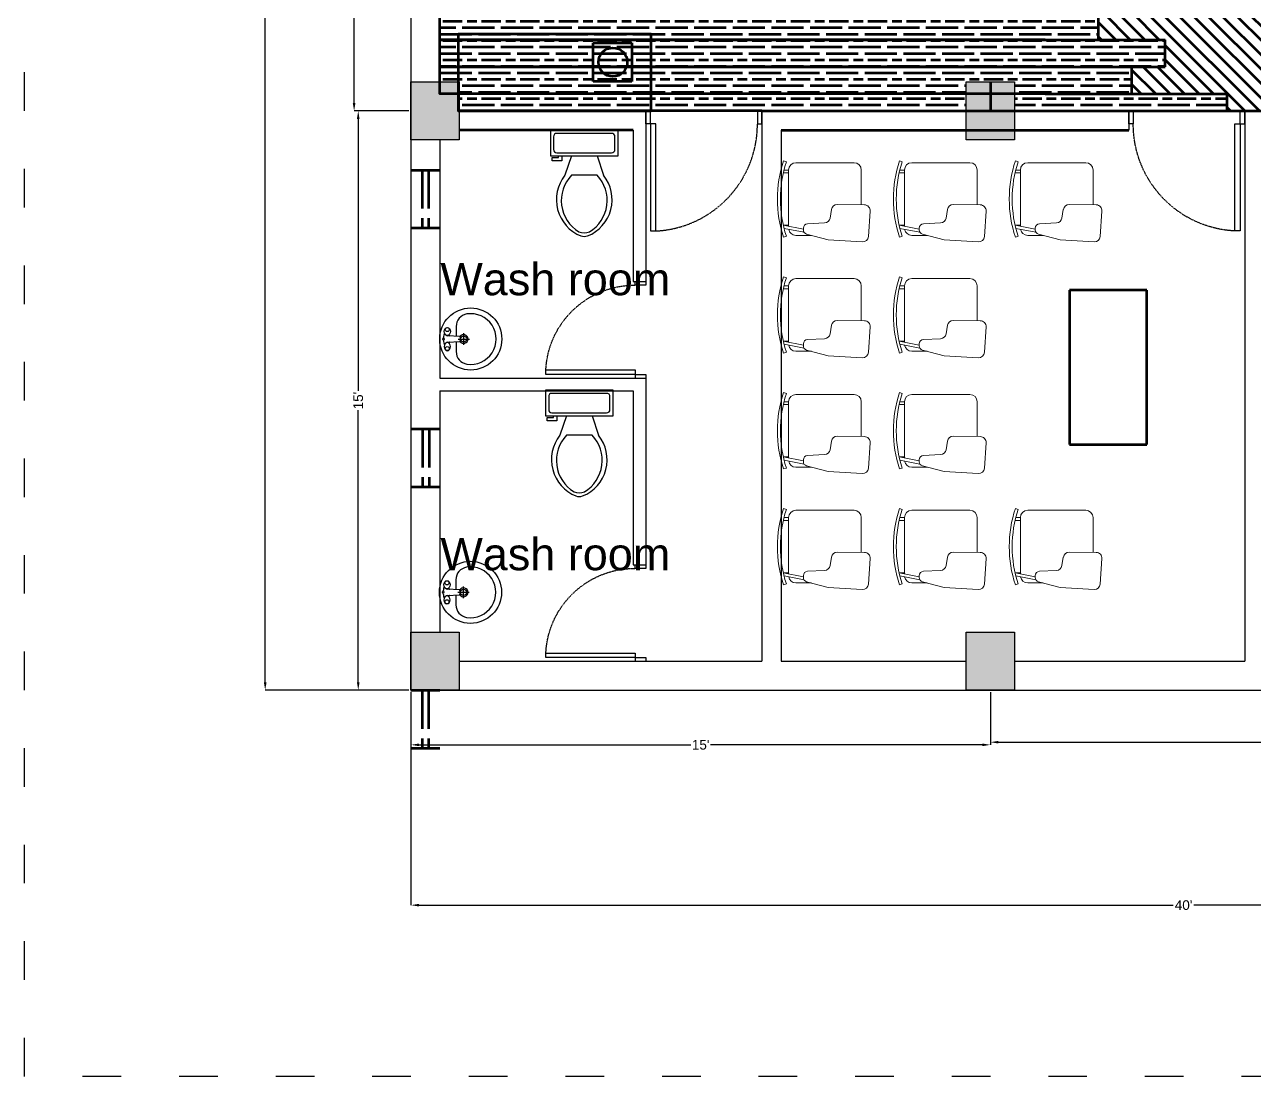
# Model space of a CAD drawing. Header units: inches. Extents: x 2702 to 16065, y 1501 to 3657.
# Drawn here: x 11638 to 12020, y 1858.2 to 2185.1 of the extents above; entities that cross this region are included whole.
import ezdxf

# ---------------------------------------------------------------- set-up
doc = ezdxf.new("R2010")
doc.units = ezdxf.units.IN
for name, pattern in [('ACAD_ISO02W100', [15, 12, -3]), ('ACAD_ISO03W100', [30, 12, -18]), ('HIDDEN4', [0.09375, 0.0625, -0.03125])]:
    doc.linetypes.add(name, pattern=pattern)
doc.layers.add('A-FURNITURE', color=255, linetype='Continuous', lineweight=5)
doc.layers.add('muebles', color=17, linetype='Continuous', lineweight=0)
for name, color, linetype in [('dimensions', 210, 'Continuous'), ('sanitary', 110, 'Continuous'), ('text', 10, 'Continuous')]:
    doc.layers.add(name, color=color, linetype=linetype)
doc.styles.get("Standard").update_dxf_attribs({"font": 'arial.ttf'})
doc.dimstyles.new('ISO-25', dxfattribs={"dimtxt": 3, "dimasz": 2.5, "dimexe": 0, "dimexo": 0.625, "dimtad": 0, "dimlunit": 4, "dimtxsty": 'Standard', "dimcen": 2.5, "dimadec": 0, "dimazin": 0, "dimtfac": 1, "dimtmove": 0, "dimatfit": 3, "dimfxl": 1, "dimarcsym": 0})

# ---------------------------------------------------------------- blocks, each defined once
blk = doc.blocks.new('*D103')
at = {"layer": 'Defpoints', "color": 0, "transparency": 16777216}
for p in [(11758.04, 1978.23), (12238.04, 1978.23), (12238.04, 1911.44)]:
    blk.add_point(p, dxfattribs=at)
at = {"layer": 'dimensions', "color": 0, "lineweight": -2, "transparency": 16777216}
for p, q in [((11758.04, 1977.61), (11758.04, 1911.44)), ((12238.04, 1977.61), (12238.04, 1911.44)), ((11760.54, 1911.44), (11994.81, 1911.44)), ((12235.54, 1911.44), (12001.27, 1911.44))]:
    blk.add_line(p, q, dxfattribs=at)
at = {"layer": 'dimensions', "color": 0, "transparency": 16777216}
for points in [[(11760.54, 1911.85), (11760.54, 1911.02), (11758.04, 1911.44)], [(12235.54, 1911.85), (12235.54, 1911.02), (12238.04, 1911.44)]]:
    blk.add_solid(points, dxfattribs=at)
at = {"layer": 'dimensions', "color": 0, "transparency": 16777216, "insert": (11998.04, 1911.44), "char_height": 3, "attachment_point": 5}
blk.add_mtext("40'", dxfattribs=at)
blk = doc.blocks.new('*D104')
at = {"layer": 'Defpoints', "color": 0, "transparency": 16777216}
for p in [(11758.04, 1978.23), (11938.04, 1978.23), (11938.04, 1961.26)]:
    blk.add_point(p, dxfattribs=at)
at = {"layer": 'dimensions', "color": 0, "lineweight": -2, "transparency": 16777216}
for p, q in [((11758.04, 1977.61), (11758.04, 1961.26)), ((11938.04, 1977.61), (11938.04, 1961.26)), ((11760.54, 1961.26), (11845.01, 1961.26)), ((11935.54, 1961.26), (11851.07, 1961.26))]:
    blk.add_line(p, q, dxfattribs=at)
at = {"layer": 'dimensions', "color": 0, "transparency": 16777216}
for points in [[(11760.54, 1961.68), (11760.54, 1960.85), (11758.04, 1961.26)], [(11935.54, 1961.68), (11935.54, 1960.85), (11938.04, 1961.26)]]:
    blk.add_solid(points, dxfattribs=at)
at = {"layer": 'dimensions', "color": 0, "transparency": 16777216, "insert": (11848.04, 1961.26), "char_height": 3, "attachment_point": 5}
blk.add_mtext("15'", dxfattribs=at)
blk = doc.blocks.new('*D105')
at = {"layer": 'Defpoints', "color": 0, "transparency": 16777216}
for p in [(11938.04, 1978.23), (12118.04, 1978.23), (12118.04, 1962.08)]:
    blk.add_point(p, dxfattribs=at)
at = {"layer": 'dimensions', "color": 0, "lineweight": -2, "transparency": 16777216}
for p, q in [((11938.04, 1977.61), (11938.04, 1962.08)), ((12118.04, 1977.61), (12118.04, 1962.08)), ((11940.54, 1962.08), (12025.01, 1962.08)), ((12115.54, 1962.08), (12031.07, 1962.08))]:
    blk.add_line(p, q, dxfattribs=at)
at = {"layer": 'dimensions', "color": 0, "transparency": 16777216}
for points in [[(11940.54, 1962.5), (11940.54, 1961.67), (11938.04, 1962.08)], [(12115.54, 1962.5), (12115.54, 1961.67), (12118.04, 1962.08)]]:
    blk.add_solid(points, dxfattribs=at)
at = {"layer": 'dimensions', "color": 0, "transparency": 16777216, "insert": (12028.04, 1962.08), "char_height": 3, "attachment_point": 5}
blk.add_mtext("15'", dxfattribs=at)
blk = doc.blocks.new('*D102')
at = {"layer": 'Defpoints', "color": 0, "transparency": 16777216}
for p in [(11712.78, 2878.23), (11758.04, 2878.23), (11758.04, 1978.23)]:
    blk.add_point(p, dxfattribs=at)
at = {"layer": 'dimensions', "color": 0, "lineweight": -2, "transparency": 16777216}
for p, q in [((11757.42, 2878.23), (11712.78, 2878.23)), ((11712.78, 2875.73), (11712.78, 2431.39)), ((11712.78, 1980.73), (11712.78, 2425.07)), ((11757.42, 1978.23), (11712.78, 1978.23))]:
    blk.add_line(p, q, dxfattribs=at)
at = {"layer": 'dimensions', "color": 0, "transparency": 16777216}
for points in [[(11712.37, 2875.73), (11713.2, 2875.73), (11712.78, 2878.23)], [(11712.37, 1980.73), (11713.2, 1980.73), (11712.78, 1978.23)]]:
    blk.add_solid(points, dxfattribs=at)
at = {"layer": 'dimensions', "color": 0, "lineweight": 100, "transparency": 16777216, "insert": (11712.78, 2428.23), "char_height": 3, "attachment_point": 5, "rotation": 90}
blk.add_mtext("75'", dxfattribs=at)
blk = doc.blocks.new('*D106')
at = {"layer": 'Defpoints', "color": 0, "transparency": 16777216}
for p in [(11741.68, 2158.23), (11758.04, 2158.23), (11758.04, 1978.23)]:
    blk.add_point(p, dxfattribs=at)
at = {"layer": 'dimensions', "color": 0, "lineweight": -2, "transparency": 16777216}
for p, q in [((11757.42, 2158.23), (11741.68, 2158.23)), ((11741.68, 2155.73), (11741.68, 2071.26)), ((11741.68, 1980.73), (11741.68, 2065.2)), ((11757.42, 1978.23), (11741.68, 1978.23))]:
    blk.add_line(p, q, dxfattribs=at)
at = {"layer": 'dimensions', "color": 0, "transparency": 16777216}
for points in [[(11741.26, 2155.73), (11742.09, 2155.73), (11741.68, 2158.23)], [(11741.26, 1980.73), (11742.09, 1980.73), (11741.68, 1978.23)]]:
    blk.add_solid(points, dxfattribs=at)
at = {"layer": 'dimensions', "color": 0, "lineweight": 100, "transparency": 16777216, "insert": (11741.68, 2068.23), "char_height": 3, "attachment_point": 5, "rotation": 90}
blk.add_mtext("15'", dxfattribs=at)
blk = doc.blocks.new('*D107')
at = {"layer": 'Defpoints', "color": 0, "transparency": 16777216}
for p in [(11740.4, 2338.23), (11758.04, 2338.23), (11758.04, 2158.23)]:
    blk.add_point(p, dxfattribs=at)
at = {"layer": 'dimensions', "color": 0, "lineweight": -2, "transparency": 16777216}
for p, q in [((11757.42, 2338.23), (11740.4, 2338.23)), ((11740.4, 2335.73), (11740.4, 2251.26)), ((11740.4, 2160.73), (11740.4, 2245.2)), ((11757.42, 2158.23), (11740.4, 2158.23))]:
    blk.add_line(p, q, dxfattribs=at)
at = {"layer": 'dimensions', "color": 0, "transparency": 16777216}
for points in [[(11739.98, 2335.73), (11740.81, 2335.73), (11740.4, 2338.23)], [(11739.98, 2160.73), (11740.81, 2160.73), (11740.4, 2158.23)]]:
    blk.add_solid(points, dxfattribs=at)
at = {"layer": 'dimensions', "color": 0, "lineweight": 100, "transparency": 16777216, "insert": (11740.4, 2248.23), "char_height": 3, "attachment_point": 5, "rotation": 90}
blk.add_mtext("15'", dxfattribs=at)
blk = doc.blocks.new('Toilet - top')
for p, q in [((9.5, -6), (9.5, -2)), ((-10, -8.5), (-8, -8.5)), ((-10, -9.5), (-10, -8.5)), ((-7, -9.5), (-10, -9.5)), ((-8, -8.5), (-8, -8)), ((-7, -8), (-7, -9.5)), ((-4, -8), (-6, -14)), ((4, -8), (6, -14)), ((4, -14), (-4, -14))]:
    blk.add_line(p, q)
blk.add_lwpolyline([(10.5, -8), (10.5, 0), (-10.5, 0), (-10.5, -8)], close=True)
for points in [[(-9.5, -2), (-9.5, -6)], [(8.5, -1), (-8.5, -1)], [(-8.5, -7), (8.5, -7)]]:
    blk.add_lwpolyline(points)
for centre, radius, start, end in [((-8.62, -1.88), 0.884, 81.8699, 188.1301), ((8.62, -1.88), 0.884, 351.8699, 98.1301), ((-8.62, -6.12), 0.884, 171.8699, 278.1301), ((8.62, -6.12), 0.884, 261.8699, 8.1301), ((3.52, -21.58), 12.17, 141.4691, 247.9714), ((4.2, -21.82), 11.33, 136.3677, 238.9468), ((-3.52, -21.58), 12.17, 292.0284, 38.5307), ((-4.2, -21.82), 11.33, 301.053, 43.6321), ((0, -27.88), 4, 245.7318, 294.2682), ((0, -29), 4, 254.8605, 285.1395)]:
    blk.add_arc(centre, radius, start, end)
blk = doc.blocks.new('silla-27')
at = {"layer": 'muebles', "color": 7, "lineweight": 0, "true_color": 0xffffff}
for p, q in [((88.3183, 38.1598), (88.3163, 37.9735)), ((88.5357, 38.1876), (88.361, 38.1993)), ((88.5592, 37.9111), (88.573, 38.1454)), ((88.3497, 37.9336), (88.4088, 37.9238)), ((88.52, 37.7624), (88.5592, 37.9111)), ((88.4422, 37.8863), (88.448, 37.7686)), ((88.4857, 37.7402), (88.4585, 37.6017)), ((88.491, 37.7401), (88.478, 37.7401)), ((88.507, 37.7447), (88.4799, 37.6068)), ((88.0785, 37.6383), (88.0785, 37.6065)), ((88.0985, 37.6383), (88.0985, 37.6017)), ((88.4585, 37.6383), (88.4585, 37.6017))]:
    blk.add_line(p, q, dxfattribs=at)
at = {"layer": 'muebles', "color": 7, "lineweight": 0, "ltscale": 0.06, "true_color": 0xffffff}
for p, q in [((88.0285, 38.0883), (88.0285, 37.6883)), ((88.0785, 38.1383), (88.3181, 38.1383)), ((88.5285, 37.7947), (88.5285, 37.6883)), ((88.0222, 37.6228), (88.016, 37.6037)), ((88.4657, 37.6383), (88.0785, 37.6383)), ((88.5348, 37.6228), (88.541, 37.6037))]:
    blk.add_line(p, q, dxfattribs=at)
at = {"layer": 'muebles', "color": 7, "lineweight": 0, "true_color": 0xffffff}
for centre, radius, start, end in [((88.3583, 38.1594), 0.04, 86.19069, 179.38044), ((88.5331, 38.1477), 0.04, 356.62935, 86.19069), ((88.3563, 37.9731), 0.04, 179.38044, 260.54926), ((88.4022, 37.8843), 0.04, 2.86602, 80.54926), ((88.478, 37.7701), 0.03, 182.86602, 270), ((88.491, 37.7701), 0.03, 270, 345.23884)]:
    blk.add_arc(centre, radius, start, end, dxfattribs=at)
at = {"layer": 'muebles', "color": 7, "lineweight": 0, "ltscale": 0.06, "true_color": 0xffffff}
for centre, radius, start, end in [((88.0785, 38.0883), 0.05, 90, 180), ((88.0785, 37.6883), 0.05, 180, 270), ((88.4785, 37.6883), 0.05, 278.8356, 0), ((88.2785, 38.4031), 0.8414, 251.81945, 288.18055), ((88.2785, 38.4031), 0.8214, 251.81945, 288.18055)]:
    blk.add_arc(centre, radius, start, end, dxfattribs=at)
blk = doc.blocks.new('chair')
at = {"xscale": 45.16169396645301, "yscale": 45.15961764463297, "zscale": 45.16169396645301, "rotation": 89.99999999999999}
blk.add_blockref('silla-27', (1699.03, -3975.24), dxfattribs=at)
blk = doc.blocks.new('ventilator')
at = {"color": 7, "lineweight": 100, "true_color": 0xffffff}
for p, q in [((0, 0), (9, 0)), ((0, -18), (9, -18))]:
    blk.add_line(p, q, dxfattribs=at)
at = {"color": 7, "linetype": 'ACAD_ISO02W100', "lineweight": 100, "true_color": 0xffffff}
for p, q in [((3.5, 0), (3.5, -18)), ((5.5, 0), (5.5, -18))]:
    blk.add_line(p, q, dxfattribs=at)
blk = doc.blocks.new('A$C0CE462CD')
for p, q in [((860, 100), (860, 0)), ((860, 0), (893.9, 0))]:
    blk.add_line(p, q)
blk.add_lwpolyline([(860, 100), (860, 920), (818.4, 920), (818.4, 100)], close=True)
for points in [[(6.1, 0), (40, 0), (40, 100), (6.1, 100)], [(6.1, 100), (6.1, 0)], [(860, 100), (893.9, 100), (893.9, 0)]]:
    blk.add_lwpolyline(points)
at = {"linetype": 'HIDDEN4'}
blk.add_arc((859.1, 101.9), 819.1, 92.8508, 180.13091, dxfattribs=at)
blk = doc.blocks.new('42234')
at = {"color": 0}
for p, q in [((-24.6, -63.3), (-20.1, -157.2)), ((20.1, -157.2), (24.6, -63.3)), ((-21.4, -130), (-98.9, -130)), ((-45, -190), (45, -190)), ((0, -145), (0, -235)), ((98.9, -130), (21.4, -130))]:
    blk.add_line(p, q, dxfattribs=at)
for centre, radius in [((0, -245), 245), ((-75, -60), 15.8), ((75, -60), 15.8), ((0, -190), 25)]:
    blk.add_circle(centre, radius, dxfattribs=at)
for centre, radius, start, end in [((-60.7, -70.4), 36.8, 11.10529, 65.02333), ((-26.4, -80.5), 2.63, 354.21708, 83.91242), ((26.4, -80.5), 2.63, 96.08758, 185.78292), ((60.7, -70.4), 36.8, 114.97667, 168.87195), ((-98.9, -230), 100, 90, 171.37307), ((0, -190), 35, 122.38339, 57.61657), ((-15.1, -157), 5, 182.7195, 244.4376), ((15.1, -157), 5, 295.56257, 357.27924), ((98.9, -230), 100, 8.62693, 90), ((0, -245), 200, 171.37307, 8.62693)]:
    blk.add_arc(centre, radius, start, end, dxfattribs=at)
at = {"color": 0, "extrusion": (0, 0, -1)}
blk.add_ellipse((-60, -60), major_axis=(32, 0), ratio=0.780869, dxfattribs=at)
at = {"color": 0}
for centre, major_axis, ratio, start_param, end_param in [((0, -55), (-65, 0), 0.384615, -1.398412, -0.80273), ((0, -55), (-65, 0), 0.384615, 0.989338, 1.1639), ((0, -55), (-65, 0), 0.384615, -2.338863, -1.743181), ((0, -55), (-65, 0), 0.384615, 1.945703, 1.947072), ((0, -55), (-65, 0), 0.384615, 1.977693, 2.152255), ((0, -150), (26.7, 0), 0.563748, -2.274391, -0.867198)]:
    blk.add_ellipse(centre, major_axis=major_axis, ratio=ratio, start_param=start_param, end_param=end_param, dxfattribs=at)
at = {"color": 0, "extrusion": (0, 0, -1)}
blk.add_ellipse((0, -55), major_axis=(65, 0), ratio=0.384615, start_param=1.945703, end_param=1.947072, dxfattribs=at)
at = {"color": 0}
for centre, major_axis, ratio in [((0, -30), (11.2, 0), 0.447214), ((60, -60), (-32, 0), 0.780869)]:
    blk.add_ellipse(centre, major_axis=major_axis, ratio=ratio, dxfattribs=at)
blk = doc.blocks.new('waterdispenser')
at = {"color": 7, "lineweight": 100, "true_color": 0xffffff}
for p, q in [((-0.38, 11.83), (11.62, 11.83)), ((-0.38, -0.17), (-0.38, 11.83)), ((11.62, 11.83), (11.62, -0.17)), ((11.62, -0.17), (-0.38, -0.17))]:
    blk.add_line(p, q, dxfattribs=at)
blk.add_circle((5.78, 5.84), 4.47, dxfattribs=at)

msp = doc.modelspace()

# ---------------------------------------------------------------- hatches: boundary and pattern name
at = {"linetype": 'ACAD_ISO03W100', "lineweight": 100}
h = msp.add_hatch(color=256, dxfattribs=at)
h.dxf.hatch_style = 1
h.paths.add_polyline_path([(11773.042, 1996.231), (11758.042, 1996.231), (11758.042, 1978.231), (11773.042, 1978.231)])
h.paths.add_polyline_path([(11945.542, 1996.231), (11930.542, 1996.231), (11930.542, 1978.231), (11945.542, 1978.231)])
h.paths.add_polyline_path([(12125.542, 1978.231), (12125.542, 1996.231), (12110.542, 1996.231), (12110.542, 1978.231)])
h.paths.add_polyline_path([(12238.042, 1996.231), (12223.042, 1996.231), (12223.042, 1978.231), (12238.042, 1978.231)])
h.paths.add_polyline_path([(12125.542, 2167.231), (12110.542, 2167.231), (12110.542, 2149.231), (12125.542, 2149.231)])
h.paths.add_polyline_path([(11945.542, 2167.231), (11930.542, 2167.231), (11930.542, 2149.231), (11945.542, 2149.231)])
h.paths.add_polyline_path([(11773.042, 2167.231), (11758.042, 2167.231), (11758.042, 2149.231), (11773.042, 2149.231)])
h.paths.add_polyline_path([(12238.042, 2347.231), (12223.042, 2347.231), (12223.042, 2329.231), (12238.042, 2329.231)])
h.paths.add_polyline_path([(12125.542, 2329.231), (12125.542, 2347.231), (12110.542, 2347.231), (12110.542, 2329.231)])
h.paths.add_polyline_path([(11945.542, 2347.231), (11930.542, 2347.231), (11930.542, 2329.231), (11945.542, 2329.231)])
h.paths.add_polyline_path([(11773.042, 2347.231), (11758.042, 2347.231), (11758.042, 2329.231), (11773.042, 2329.231)])
h.paths.add_polyline_path([(11773.042, 2527.231), (11758.042, 2527.231), (11758.042, 2509.231), (11773.042, 2509.231)])
h.paths.add_polyline_path([(11945.542, 2527.231), (11930.542, 2527.231), (11930.542, 2509.231), (11945.542, 2509.231)])
h.paths.add_polyline_path([(12125.542, 2509.231), (12125.542, 2527.231), (12110.542, 2527.231), (12110.542, 2509.231)])
h.paths.add_polyline_path([(12238.042, 2527.231), (12223.042, 2527.231), (12223.042, 2509.231), (12238.042, 2509.231)])
h.paths.add_polyline_path([(12238.042, 2707.231), (12223.042, 2707.231), (12223.042, 2689.231), (12238.042, 2689.231)])
h.paths.add_polyline_path([(12125.542, 2707.231), (12110.542, 2707.231), (12110.542, 2689.231), (12125.542, 2689.231)])
h.paths.add_polyline_path([(11945.542, 2707.231), (11930.542, 2707.231), (11930.542, 2689.231), (11945.542, 2689.231)])
h.paths.add_polyline_path([(11773.042, 2707.231), (11758.042, 2707.231), (11758.042, 2689.231), (11773.042, 2689.231)])
h.paths.add_polyline_path([(11758.042, 2878.231), (11758.042, 2860.231), (11773.042, 2860.231), (11773.042, 2878.231)])
h.paths.add_polyline_path([(11945.542, 2860.231), (11945.542, 2878.231), (11930.542, 2878.231), (11930.542, 2860.231)])
h.paths.add_polyline_path([(12125.542, 2860.231), (12125.542, 2878.231), (12110.542, 2878.231), (12110.542, 2860.231)])
h.paths.add_polyline_path([(12238.042, 2860.231), (12238.042, 2878.231), (12223.042, 2878.231), (12223.042, 2860.231)])
at = {"lineweight": 100, "true_color": 0xcd6928}
h = msp.add_hatch(dxfattribs=at)
h.set_pattern_fill('GOST_WOOD', color=32, angle=90)
h.paths.add_polyline_path([(12002.767, 2306.921), (11767.042, 2306.921), (11767.042, 2298.484), (11955.059, 2298.484), (12002.767, 2298.484)])
h.paths.add_polyline_path([(11984.144, 2298.484), (11767.042, 2298.484), (11767.042, 2290.047), (11955.059, 2290.047), (11984.144, 2290.047)])
h.paths.add_polyline_path([(11997.531, 2290.047), (11767.042, 2290.047), (11767.042, 2281.61), (11997.531, 2281.61)])
h.paths.add_polyline_path([(11968.587, 2281.61), (11767.042, 2281.61), (11767.042, 2273.173), (11955.059, 2273.173), (11968.587, 2273.173)])
h.paths.add_polyline_path([(12005.49, 2264.736), (11767.042, 2264.736), (11767.042, 2256.299), (11981.25, 2256.299), (12005.49, 2256.299)])
h.paths.add_polyline_path([(11981.25, 2256.299), (11767.042, 2256.299), (11767.042, 2247.863), (11955.059, 2247.863), (11981.25, 2247.863)])
h.paths.add_polyline_path([(11956.287, 2247.863), (11767.042, 2247.863), (11767.042, 2239.426), (11956.287, 2239.426)])
h.paths.add_polyline_path([(11993.189, 2239.426), (11767.042, 2239.426), (11767.042, 2230.989), (11955.059, 2230.989), (11993.189, 2230.989)])
h.paths.add_polyline_path([(11973.652, 2230.989), (11767.042, 2230.989), (11767.042, 2222.552), (11973.652, 2222.552)])
h.paths.add_polyline_path([(12005.852, 2222.552), (11767.042, 2222.552), (11767.042, 2214.115), (11955.059, 2214.115), (12005.852, 2214.115)])
h.paths.add_polyline_path([(11957.01, 2205.678), (11767.042, 2205.678), (11767.042, 2197.241), (11957.01, 2197.241)])
h.paths.add_polyline_path([(11983.059, 2214.115), (11767.042, 2214.115), (11767.042, 2205.678), (11957.01, 2205.678), (11983.059, 2205.678)])
h.paths.add_polyline_path([(11998.254, 2197.241), (11767.042, 2197.241), (11767.042, 2188.804), (11955.059, 2188.804), (11998.254, 2188.804)])
h.paths.add_polyline_path([(11971.521, 2188.804), (11767.042, 2188.804), (11767.042, 2180.368), (11955.059, 2180.368), (11971.521, 2180.368)])
h.paths.add_polyline_path([(11992.305, 2180.368), (11767.042, 2180.368), (11767.042, 2171.931), (11955.059, 2171.931), (11992.305, 2171.931)])
h.paths.add_polyline_path([(11930.542, 2163.494), (11773.042, 2163.494), (11773.042, 2158.231), (11867.042, 2158.231), (11930.542, 2158.231)])
h.paths.add_polyline_path([(12011.447, 2163.494), (11955.059, 2163.494), (11945.542, 2163.494), (11945.542, 2158.231), (12011.447, 2158.231)])
h.paths.add_polyline_path([(12009.949, 2315.358), (11767.042, 2315.358), (11767.042, 2306.921), (12002.767, 2306.921), (12009.949, 2306.921)])
h.paths.add_polyline_path([(11995.73, 2323.794), (11767.042, 2323.794), (11767.042, 2315.358), (11995.73, 2315.358)])
h.paths.add_polyline_path([(11924.445, 2332.231), (11773.042, 2332.231), (11773.042, 2329.231), (11767.042, 2329.231), (11767.042, 2323.794), (11924.445, 2323.794)])
h.paths.add_polyline_path([(12002.657, 2329.231), (11985.674, 2329.231), (11985.674, 2323.794), (11995.73, 2323.794), (12002.657, 2323.794)])
h.paths.add_polyline_path([(11985.674, 2329.231), (11924.445, 2329.231), (11924.445, 2323.794), (11985.674, 2323.794)])
at = {"lineweight": 100, "true_color": 0xadddf7}
h = msp.add_hatch(dxfattribs=at)
h.set_pattern_fill('ANSI31', color=141, angle=90)
h.paths.add_polyline_path([(12046.109, 2272.094), (12085.639, 2272.094), (12085.639, 2282.398), (12046.109, 2282.398)], flags=24)
h.paths.add_polyline_path([(12116.542, 2329.231), (12002.657, 2329.231), (12002.657, 2323.794), (11995.73, 2323.794), (11995.73, 2315.358), (12009.949, 2315.358), (12009.949, 2306.921), (12002.767, 2306.921), (12002.767, 2298.484), (11984.144, 2298.484), (11984.144, 2290.047), (11997.531, 2290.047), (11997.531, 2281.61), (11968.587, 2281.61), (11968.587, 2273.173), (11989.933, 2273.173), (11989.933, 2264.736), (12005.49, 2264.736), (12005.49, 2256.299), (11981.25, 2256.299), (11981.25, 2247.863), (11956.287, 2247.863), (11956.287, 2239.426), (11993.189, 2239.426), (11993.189, 2230.989), (11973.652, 2230.989), (11973.652, 2222.552), (12005.852, 2222.552), (12005.852, 2214.115), (11983.059, 2214.115), (11983.059, 2205.678), (11957.01, 2205.678), (11957.01, 2197.241), (11998.254, 2197.241), (11998.254, 2188.804), (11971.521, 2188.804), (11971.521, 2180.368), (11992.305, 2180.368), (11992.305, 2171.931), (11981.9, 2171.931), (11981.9, 2163.494), (12011.447, 2163.494), (12011.447, 2158.231), (12017.042, 2158.231), (12110.542, 2158.231), (12110.542, 2167.231), (12116.542, 2167.231), (12116.542, 2173.926), (12121.042, 2173.926), (12121.042, 2203.926), (12116.542, 2203.926), (12116.542, 2233.926)])
at = {"lineweight": 100, "true_color": 0xcd6928}
h = msp.add_hatch(dxfattribs=at)
h.set_pattern_fill('GOST_WOOD', color=32, angle=90)
h.paths.add_polyline_path([(11981.9, 2171.931), (11767.042, 2171.931), (11767.042, 2167.231), (11773.042, 2167.231), (11773.042, 2163.494), (11930.542, 2163.494), (11930.542, 2167.231), (11945.542, 2167.231), (11945.542, 2163.494), (11955.059, 2163.494), (11981.9, 2163.494)])
h.paths.add_polyline_path([(11989.933, 2273.173), (11767.042, 2273.173), (11767.042, 2264.736), (11989.933, 2264.736)])
h.paths.add_polyline_path([(11871.176, 2262.72), (11914.59, 2262.72), (11914.59, 2273.024), (11871.176, 2273.024)], flags=9)

# ---------------------------------------------------------------- linework, layer by layer
for p, q in [((11758.042, 2878.231), (11758.042, 1978.231)), ((11767.042, 2329.231), (11767.042, 2167.231)), ((11831.042, 2158.231), (11831.042, 2105.231)), ((11867.042, 2158.231), (11867.042, 1987.231)), ((11981.042, 2158.231), (11981.042, 2152.231)), ((12017.042, 2158.231), (12017.042, 2071.231)), ((11827.042, 2152.231), (11827.042, 2105.231)), ((11873.042, 2152.231), (11873.042, 1987.231)), ((11767.042, 2149.231), (11767.042, 2075.231)), ((11827.042, 2105.231), (11831.042, 2105.231)), ((11767.042, 2075.231), (11831.042, 2075.231)), ((11831.042, 2075.231), (11831.042, 2071.231)), ((11767.042, 2071.231), (11767.042, 1996.231)), ((11767.042, 2071.231), (11827.042, 2071.231)), ((11827.042, 2071.231), (11827.042, 2017.231)), ((11831.042, 2071.231), (11831.042, 2017.231)), ((12017.042, 2071.231), (12017.042, 1987.231)), ((11827.042, 2017.231), (11831.042, 2017.231)), ((11773.042, 1987.231), (11827.042, 1987.231)), ((11827.042, 1987.231), (11833.792, 1987.231)), ((11833.792, 1987.231), (11867.042, 1987.231)), ((11873.042, 1987.231), (11930.542, 1987.231)), ((11945.542, 1987.231), (12017.042, 1987.231)), ((11945.542, 1987.231), (12017.042, 1987.231)), ((11758.042, 1978.231), (12238.042, 1978.231))]:
    msp.add_line(p, q)
at = {"color": 7, "lineweight": 100, "true_color": 0xffffff}
for p, q in [((11971.521, 2188.804), (11971.521, 2180.368)), ((11772.717, 2182.231), (11832.717, 2182.231)), ((11992.305, 2171.931), (11992.305, 2180.368)), ((11981.9, 2172), (11981.9, 2163.494)), ((11938.042, 2167.231), (11938.042, 2158.231)), ((11955.059, 2163.494), (12011.447, 2163.494)), ((12011.447, 2163.494), (12011.447, 2158.231)), ((11867.042, 2158.231), (11773.042, 2158.231)), ((11827.042, 2152.231), (11773.042, 2152.231))]:
    msp.add_line(p, q, dxfattribs=at)
at = {"linetype": 'ACAD_ISO03W100'}
msp.add_lwpolyline([(12358.042, 1858.231), (11638.042, 1858.231), (11638.042, 2998.231), (12358.042, 2998.231)], dxfattribs=at)
at = {"color": 7, "lineweight": 100, "true_color": 0xffffff}
for points in [[(11955.059, 2180.368), (11767.042, 2180.368), (11767.042, 2188.804), (11998.254, 2188.804)], [(11772.717, 2182.231), (11772.717, 2158.231), (11832.717, 2158.231), (11832.717, 2182.231)], [(11955.059, 2171.931), (11767.042, 2171.931), (11767.042, 2180.368), (11992.305, 2180.368)], [(11955.059, 2163.494), (11767.042, 2163.494), (11767.042, 2171.931), (11992.305, 2171.931)]]:
    msp.add_lwpolyline(points, dxfattribs=at)
for points in [[(11758.042, 2149.231), (11758.042, 2167.231), (11773.042, 2167.231), (11773.042, 2149.231)], [(11930.542, 2149.231), (11930.542, 2167.231), (11945.542, 2167.231), (11945.542, 2149.231)], [(11758.042, 1978.231), (11758.042, 1996.231), (11773.042, 1996.231), (11773.042, 1978.231)], [(11930.542, 1978.231), (11930.542, 1996.231), (11945.542, 1996.231), (11945.542, 1978.231)], [(11930.542, 1978.231), (11930.542, 1996.231), (11945.542, 1996.231), (11945.542, 1978.231)]]:
    msp.add_lwpolyline(points, close=True)
at = {"layer": 'A-FURNITURE', "lineweight": 100}
for p, q in [((11962.625, 2102.549), (11962.625, 2054.549)), ((11986.625, 2102.549), (11962.625, 2102.549)), ((11986.625, 2054.549), (11986.625, 2102.549)), ((11962.625, 2054.549), (11986.625, 2054.549))]:
    msp.add_line(p, q, dxfattribs=at)
at = {"layer": 'sanitary', "color": 7, "lineweight": 100, "true_color": 0xffffff}
for p, q in [((11867.042, 2158.231), (12017.042, 2158.231)), ((12017.042, 2158.231), (12110.542, 2158.231)), ((11873.042, 2152.231), (11981.042, 2152.231))]:
    msp.add_line(p, q, dxfattribs=at)

# ---------------------------------------------------------------- block references
at = {"color": 7, "lineweight": 100, "true_color": 0xffffff}
msp.add_blockref('waterdispenser', (11815.004, 2167.537), dxfattribs=at)
for p, xscale, yscale, zscale, rotation in [((11867.288, 2158.231), 0.04054794520548879, 0.04054794520548879, 0.04054794520548879, 179.9999999999993), ((11980.795, 2158.231), -0.04054794520548879, 0.04054794520548879, 0.04054794520548879, 180), ((11831.042, 2105.437), -0.0337899543379069, 0.0337899543379069, 0.0337899543379069, 90), ((11831.042, 2017.437), -0.0337899543379069, 0.0337899543379069, 0.0337899543379069, 90)]:
    msp.add_blockref('A$C0CE462CD', p, dxfattribs=dict(at, xscale=xscale, yscale=yscale, zscale=zscale, rotation=rotation))
at = {"color": 7, "linetype": 'ACAD_ISO02W100', "lineweight": 100, "true_color": 0xffffff}
for p in [(11758.042, 2139.859), (11758.186, 2059.42), (11758.042, 1978.231)]:
    msp.add_blockref('ventilator', p, dxfattribs=at)
at = {"layer": 'A-FURNITURE', "lineweight": 100, "rotation": 180}
for p in [(11874.654, 2142.404), (11910.654, 2142.404), (11946.654, 2142.404), (11874.654, 2106.404), (11910.654, 2106.404), (11874.654, 2070.404), (11910.654, 2070.404), (11874.654, 2034.404), (11910.654, 2034.404), (11946.654, 2034.404)]:
    msp.add_blockref('chair', p, dxfattribs=at)
at = {"layer": 'sanitary', "color": 7, "lineweight": 100, "true_color": 0xffffff}
for p in [(11811.872, 2152.231), (11810.342, 2071.439)]:
    msp.add_blockref('Toilet - top', p, dxfattribs=at)
at = {"layer": 'sanitary', "lineweight": 100, "xscale": 0.03937007874015748, "yscale": 0.03937007874015748, "zscale": 0.03937007874015748, "rotation": 90}
for p in [(11766.972, 2087.356), (11766.884, 2008.647)]:
    msp.add_blockref('42234', p, dxfattribs=at)

# ---------------------------------------------------------------- texts
at = {"layer": 'text', "color": 7, "lineweight": 100, "true_color": 0xffffff, "char_height": 10, "attachment_point": 1}
for insert in [(11767.191, 2110.963), (11767.191, 2025.515)]:
    msp.add_mtext_dynamic_manual_height_columns('Wash room', width=150.81033, gutter_width=12.5, heights=[0], dxfattribs=dict(at, insert=insert))

# ---------------------------------------------------------------- dimensions: what is measured, and where the dimension line sits
at = {"layer": 'dimensions', "color": 215, "lineweight": 100, "true_color": 0xa953a0}
for base, p1, p2, picture, middle in [((11712.783, 2878.231), (11758.042, 1978.231), (11758.042, 2878.231), '*D102', (11712.783, 2428.231)), ((11740.398, 2338.231), (11758.042, 2158.231), (11758.042, 2338.231), '*D107', (11740.398, 2248.231)), ((11741.676, 2158.231), (11758.042, 1978.231), (11758.042, 2158.231), '*D106', (11741.676, 2068.231))]:
    dim = msp.add_linear_dim(base=base, p1=p1, p2=p2, angle=90, dimstyle='ISO-25', dxfattribs=at)
    dim.commit()
    dim.dimension.update_dxf_attribs({"geometry": picture, "text_midpoint": middle})
at = {"layer": 'dimensions', "color": 215, "true_color": 0xa953a0}
for base, p1, p2, picture, middle in [((12238.042, 1911.435), (11758.042, 1978.231), (12238.042, 1978.231), '*D103', (11998.042, 1911.435)), ((11938.042, 1961.262), (11758.042, 1978.231), (11938.042, 1978.231), '*D104', (11848.042, 1961.262)), ((12118.042, 1962.085), (11938.042, 1978.231), (12118.042, 1978.231), '*D105', (12028.042, 1962.085))]:
    dim = msp.add_linear_dim(base=base, p1=p1, p2=p2, dimstyle='ISO-25', dxfattribs=at)
    dim.commit()
    dim.dimension.update_dxf_attribs({"geometry": picture, "text_midpoint": middle})

doc.saveas('drawing.dxf')
